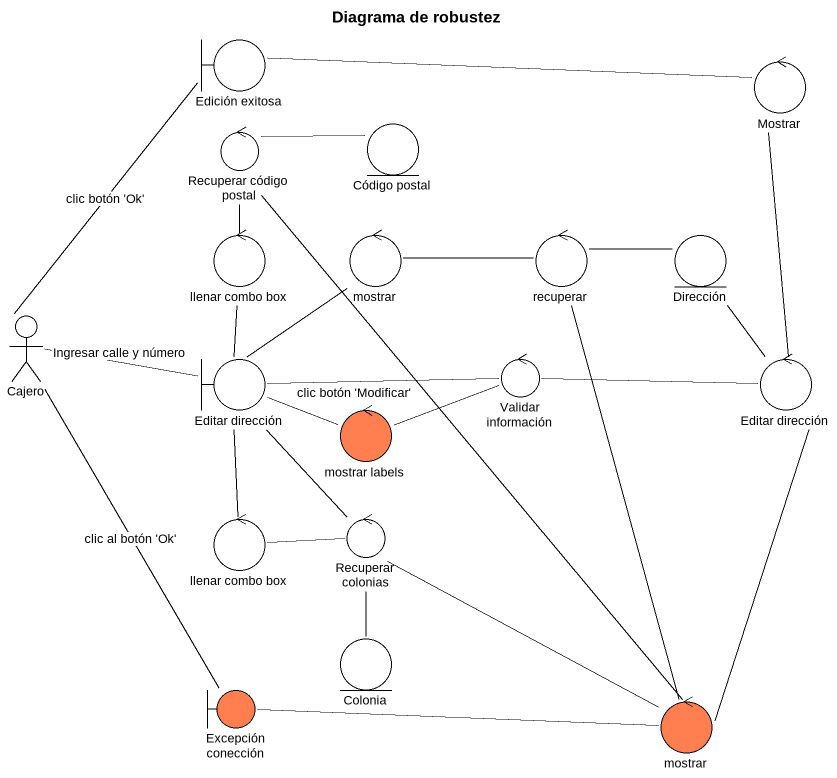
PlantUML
@startuml
title Diagrama de robustez
boundary "Edición exitosa" as Edición_exitosa
control Mostrar
entity "Código postal" as Código_postal
control "Recuperar código postal" as Recuperar_código_postal
control "llenar combo box" as llenar_combo_box
control mostrar
control recuperar
entity Dirección
actor Cajero
boundary "Editar dirección" as Editar_dirección
control "Validar información" as Validar_información
control "Editar dirección" as Editar_dirección_2
control "mostrar labels" as mostrar_labels #FF7F50
control "llenar combo box" as llenar_combo_box_2
control "Recuperar colonias" as Recuperar_colonias
entity Colonia
boundary "Excepción conección" as Excepción_conección #FF7F50
control "mostrar" as mostrar_2 #FF7F50
Mostrar -left- Edición_exitosa
Recuperar_código_postal -right- Código_postal
Recuperar_código_postal -- mostrar_2
llenar_combo_box -up- Recuperar_código_postal
mostrar -right- recuperar
recuperar -right- Dirección
recuperar -- mostrar_2
Cajero -up- Edición_exitosa : clic botón 'Ok'
Cajero -right- Editar_dirección : Ingresar calle y número
Cajero -- Excepción_conección : clic al botón 'Ok'
Editar_dirección -up- llenar_combo_box
Editar_dirección -up- mostrar
Editar_dirección -right- Validar_información : clic botón 'Modificar'
Editar_dirección -- Recuperar_colonias
Validar_información -right- Editar_dirección_2
Validar_información -left- mostrar_labels
Editar_dirección_2 -up- Mostrar
Editar_dirección_2 -up- Dirección
Editar_dirección_2 -- mostrar_2
mostrar_labels -left- Editar_dirección
llenar_combo_box_2 -up- Editar_dirección
Recuperar_colonias -left- llenar_combo_box_2
Recuperar_colonias -- Colonia
Recuperar_colonias -right- mostrar_2
mostrar_2 -left- Excepción_conección
@enduml
